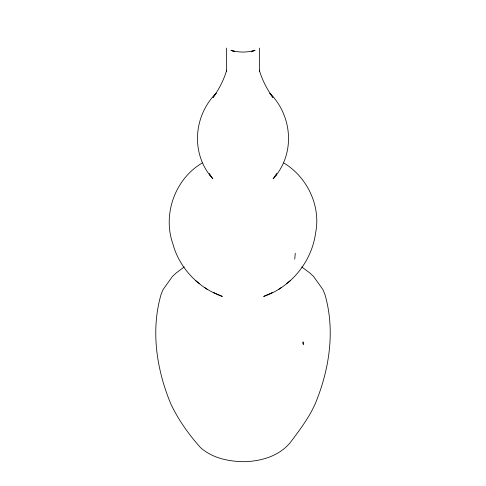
<?xml version="1.0" encoding="UTF-8"?>
<svg xmlns="http://www.w3.org/2000/svg" width="486" height="486" viewBox="0 0 486 486"><rect width="100%" height="100%" fill="white"/><g stroke="black" fill="none" stroke-linecap="round" stroke-linejoin="round"><path stroke-width="0.73" d="M294.735 259.16L295.275 253.23M276.461 173.648L276.127 175.112L276.619 173.964L273.144 178.812C295.439 154.287 292.76 116.239 269.809 93.124L272.901 97.431C266.893 89.187 262.233 79.953 259.293 70.178M226.707 70.178C223.767 79.953 219.107 89.187 213.099 97.431L216.191 93.124C193.24 116.239 190.561 154.287 212.856 178.812L209.381 173.964L209.873 175.112L209.539 173.648M271.577 292.912L263.673 296.411C290.999 287.196 311.763 261.681 315.56 233.122C321.125 206.173 307.28 177.056 283.848 163.023M184.267 266.905L176.078 273.065L172.421 276.485L163.041 289.638L161.048 294.552C150.581 330.772 156.632 369.87 170.932 404.158C178.477 419.995 188.756 434.484 200.445 447.515C211.969 457.933 227.873 461.317 243 461.7C261.334 461.548 281.054 455.765 292.098 440.146C300.64 428.743 309.175 417.207 315.068 404.158C329.368 369.87 335.419 330.772 324.952 294.552L322.959 289.638L313.579 276.485L309.922 273.065L301.733 266.905M286.704 283.429L290.239 280.786M278.685 289.462L281.57 287.305M202.152 163.023C175.015 178.957 162.397 214.369 172.913 243.966C179.37 268.084 198.75 288.332 222.327 296.411L214.423 292.912M271.838 292.815L272.239 292.621M254.652 50.277L251.238 51.789L255.047 50.258C247.234 52.652 238.766 52.652 230.953 50.258L234.762 51.789L231.348 50.277M213.761 292.621L214.162 292.815M195.761 280.786L199.296 283.429M204.43 287.305L207.315 289.462M259.475 48.071L259.475 71.424M226.525 48.071L226.525 71.424M303.021 342.016L303.282 344.398L303.021 342.016"/></g></svg>
